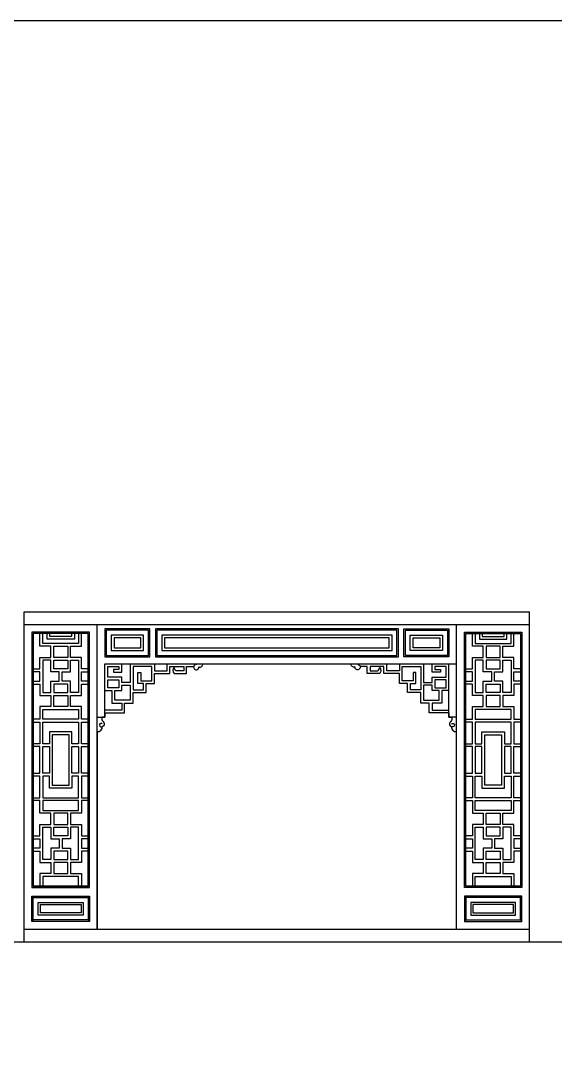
# Model space of a CAD drawing. Extents: x -66030 to 95157, y -13132 to 45879.
# Drawn here: x -52425 to -48615, y 38569 to 45879 of the extents above; entities that cross this region are included whole.
import ezdxf

# ---------------------------------------------------------------- set-up
doc = ezdxf.new("R2010")
doc.units = 0
doc.header["$LTSCALE"] = 100
doc.header["$MEASUREMENT"] = 0
for name, color, linetype in [('3', 11, 'CONTINUOUS'), ('4', 121, 'CONTINUOUS'), ('7', 105, 'CONTINUOUS')]:
    doc.layers.add(name, color=color, linetype=linetype)

msp = doc.modelspace()

# ---------------------------------------------------------------- linework, layer by layer
at = {"layer": '3', "linetype": 'ByBlock'}
for p, q in [((-52334.1, 41510.3), (-52334.1, 39710.3)), ((-51944.1, 41510.3), (-52334.1, 41510.3)), ((-51944.1, 39710.3), (-51944.1, 41510.3)), ((-49254.1, 39710.3), (-49254.1, 41510.3)), ((-49254.1, 41510.3), (-48864.1, 41510.3)), ((-48864.1, 41510.3), (-48864.1, 39710.3)), ((-52334.1, 39710.3), (-51944.1, 39710.3)), ((-51944.1, 39710.3), (-52334.1, 39710.3)), ((-49254.1, 39710.3), (-48864.1, 39710.3)), ((-48864.1, 39710.3), (-49254.1, 39710.3)), ((-52334.1, 39630.3), (-52344.1, 39640.3)), ((-51944.1, 39630.3), (-51934.1, 39640.3)), ((-49254.1, 39630.3), (-49264.1, 39640.3)), ((-48864.1, 39630.3), (-48854.1, 39640.3)), ((-52334.1, 39470.3), (-52344.1, 39460.3)), ((-51944.1, 39470.3), (-51934.1, 39460.3)), ((-49254.1, 39470.3), (-49264.1, 39460.3)), ((-48864.1, 39470.3), (-48854.1, 39460.3))]:
    msp.add_line(p, q, dxfattribs=at)
at = {"layer": '3', "color": 2}
msp.add_line((-66009.4, 39315.3), (95156.9, 39315.3), dxfattribs=at)
msp.add_lwpolyline([(95156.9, -13132.3), (-66009.4, -13132.3), (-66009.4, 45878.9), (95156.9, 45878.9)], close=True, dxfattribs=at)
at = {"layer": '3', "linetype": 'ByBlock'}
for points in [[(-51814.1, 41355.3), (-51514.1, 41355.3), (-51514.1, 41535.3), (-51814.1, 41535.3)], [(-51454.1, 41355.3), (-49744.1, 41355.3), (-49744.1, 41535.3), (-51454.1, 41535.3)], [(-49384.1, 41355.3), (-49684.1, 41355.3), (-49684.1, 41535.3), (-49384.1, 41535.3)], [(-51779.1, 41390.3), (-51549.1, 41390.3), (-51549.1, 41500.3), (-51779.1, 41500.3)], [(-51419.1, 41390.3), (-49779.1, 41390.3), (-49779.1, 41500.3), (-51419.1, 41500.3)], [(-49419.1, 41390.3), (-49649.1, 41390.3), (-49649.1, 41500.3), (-49419.1, 41500.3)], [(-52189.1, 41420.3), (-52089.1, 41420.3), (-52089.1, 41340.3), (-52189.1, 41340.3)], [(-49009.1, 41420.3), (-49109.1, 41420.3), (-49109.1, 41340.3), (-49009.1, 41340.3)], [(-52209.1, 41090.3), (-52209.1, 41171.3), (-52149.1, 41171.3), (-52149.1, 41239.2), (-52209.1, 41239.2), (-52209.1, 41320.3), (-52266.6, 41320.3), (-52266.6, 41090.3)], [(-52089.1, 41320.3), (-52089.1, 41259.2), (-52189.1, 41259.2), (-52189.1, 41320.3)], [(-52069.1, 41090.3), (-52069.1, 41171.3), (-52129.1, 41171.3), (-52129.1, 41239.2), (-52069.1, 41239.2), (-52069.1, 41320.3), (-52011.6, 41320.3), (-52011.6, 41090.3)], [(-49129.1, 41090.3), (-49129.1, 41171.3), (-49069.1, 41171.3), (-49069.1, 41239.2), (-49129.1, 41239.2), (-49129.1, 41320.3), (-49186.6, 41320.3), (-49186.6, 41090.3)], [(-49109.1, 41320.3), (-49109.1, 41259.2), (-49009.1, 41259.2), (-49009.1, 41320.3)], [(-48989.1, 41090.3), (-48989.1, 41171.3), (-49049.1, 41171.3), (-49049.1, 41239.2), (-48989.1, 41239.2), (-48989.1, 41320.3), (-48931.6, 41320.3), (-48931.6, 41090.3)], [(-51569.1, 41174.7), (-51491.1, 41174.7), (-51491.1, 41275.3), (-51624.1, 41275.3), (-51624.1, 41110.4), (-51550.1, 41110.4), (-51550.1, 41154.7), (-51589.1, 41154.7), (-51589.1, 41234), (-51569.1, 41234)], [(-49629, 41174.7), (-49707, 41174.7), (-49707, 41275.3), (-49574.1, 41275.3), (-49574.1, 41110.4), (-49648, 41110.4), (-49648, 41154.7), (-49609, 41154.7), (-49609, 41234), (-49629, 41234)], [(-51804.1, 41180.3), (-51724.1, 41180.3), (-51724.1, 41125.3), (-51804.1, 41125.3)], [(-49394.1, 41180.3), (-49474.1, 41180.3), (-49474.1, 41125.3), (-49394.1, 41125.3)], [(-52089.1, 41090.3), (-52089.1, 41151.3), (-52189.1, 41151.3), (-52189.1, 41090.3)], [(-51704.1, 41105.3), (-51704.1, 41142.8), (-51644.1, 41142.8), (-51644.1, 41035.3), (-51754.1, 41035.3), (-51754.1, 41105.3)], [(-49494.1, 41105.3), (-49494.1, 41142.8), (-49554.1, 41142.8), (-49554.1, 41035.3), (-49444.1, 41035.3), (-49444.1, 41105.3)], [(-49109.1, 41090.3), (-49109.1, 41151.3), (-49009.1, 41151.3), (-49009.1, 41090.3)], [(-52189.1, 40990.3), (-52189.1, 41070.3), (-52089.1, 41070.3), (-52089.1, 40990.3)], [(-49009.1, 40990.3), (-49009.1, 41070.3), (-49109.1, 41070.3), (-49109.1, 40990.3)], [(-52266.6, 40900.3), (-52266.6, 40970.3), (-52011.6, 40970.3), (-52011.6, 40900.3)], [(-48931.6, 40900.3), (-48931.6, 40970.3), (-49186.6, 40970.3), (-49186.6, 40900.3)], [(-52199.1, 40610.3), (-52199.1, 40430.3), (-52079.1, 40430.3), (-52079.1, 40610.3), (-52079.1, 40790.3), (-52199.1, 40790.3)], [(-48999.1, 40610.3), (-48999.1, 40430.3), (-49119.1, 40430.3), (-49119.1, 40610.3), (-49119.1, 40790.3), (-48999.1, 40790.3)], [(-52266.6, 40610.3), (-52266.6, 40705.3), (-52219.1, 40705.3), (-52219.1, 40610.3), (-52219.1, 40515.3), (-52266.6, 40515.3)], [(-52011.6, 40515.3), (-52059.1, 40515.3), (-52059.1, 40610.3), (-52059.1, 40705.3), (-52011.6, 40705.3), (-52011.6, 40610.3)], [(-49186.6, 40515.3), (-49139.1, 40515.3), (-49139.1, 40610.3), (-49139.1, 40705.3), (-49186.6, 40705.3), (-49186.6, 40610.3)], [(-48931.6, 40610.3), (-48931.6, 40705.3), (-48979.1, 40705.3), (-48979.1, 40610.3), (-48979.1, 40515.3), (-48931.6, 40515.3)], [(-52266.6, 40320.3), (-52266.6, 40250.3), (-52011.6, 40250.3), (-52011.6, 40320.3)], [(-48931.6, 40320.3), (-48931.6, 40250.3), (-49186.6, 40250.3), (-49186.6, 40320.3)], [(-52189.1, 40230.3), (-52189.1, 40150.3), (-52089.1, 40150.3), (-52089.1, 40230.3)], [(-49009.1, 40230.3), (-49009.1, 40150.3), (-49109.1, 40150.3), (-49109.1, 40230.3)], [(-52209.1, 40130.3), (-52209.1, 40049.2), (-52149.1, 40049.2), (-52149.1, 39981.3), (-52209.1, 39981.3), (-52209.1, 39900.3), (-52266.6, 39900.3), (-52266.6, 40130.3)], [(-52089.1, 40130.3), (-52089.1, 40069.2), (-52189.1, 40069.2), (-52189.1, 40130.3)], [(-52069.1, 40130.3), (-52069.1, 40049.2), (-52129.1, 40049.2), (-52129.1, 39981.3), (-52069.1, 39981.3), (-52069.1, 39900.3), (-52011.6, 39900.3), (-52011.6, 40130.3)], [(-49129.1, 40130.3), (-49129.1, 40049.2), (-49069.1, 40049.2), (-49069.1, 39981.3), (-49129.1, 39981.3), (-49129.1, 39900.3), (-49186.6, 39900.3), (-49186.6, 40130.3)], [(-49109.1, 40130.3), (-49109.1, 40069.2), (-49009.1, 40069.2), (-49009.1, 40130.3)], [(-48989.1, 40130.3), (-48989.1, 40049.2), (-49049.1, 40049.2), (-49049.1, 39981.3), (-48989.1, 39981.3), (-48989.1, 39900.3), (-48931.6, 39900.3), (-48931.6, 40130.3)], [(-52089.1, 39900.3), (-52089.1, 39961.3), (-52189.1, 39961.3), (-52189.1, 39900.3)], [(-49109.1, 39900.3), (-49109.1, 39961.3), (-49009.1, 39961.3), (-49009.1, 39900.3)], [(-52189.1, 39800.3), (-52089.1, 39800.3), (-52089.1, 39880.3), (-52189.1, 39880.3)], [(-49009.1, 39800.3), (-49109.1, 39800.3), (-49109.1, 39880.3), (-49009.1, 39880.3)], [(-52334.1, 39470.3), (-52334.1, 39630.3), (-51944.1, 39630.3), (-51944.1, 39470.3)], [(-48864.1, 39470.3), (-48864.1, 39630.3), (-49254.1, 39630.3), (-49254.1, 39470.3)], [(-52299.1, 39505.3), (-52299.1, 39595.3), (-51979.1, 39595.3), (-51979.1, 39505.3)], [(-52284.1, 39520.3), (-52284.1, 39580.3), (-51994.1, 39580.3), (-51994.1, 39520.3)], [(-48899.1, 39505.3), (-48899.1, 39595.3), (-49219.1, 39595.3), (-49219.1, 39505.3)], [(-48914.1, 39520.3), (-48914.1, 39580.3), (-49204.1, 39580.3), (-49204.1, 39520.3)]]:
    msp.add_lwpolyline(points, close=True, dxfattribs=at)
for points in [[(-52334.1, 41259.2), (-52286.6, 41259.2), (-52286.6, 41340.3), (-52209.1, 41340.3), (-52209.1, 41420.3), (-52286.6, 41420.3), (-52286.6, 41510.3)], [(-52011.6, 41510.3), (-52011.6, 41440.3), (-52266.6, 41440.3), (-52266.6, 41510.3)], [(-52041.6, 41510.3), (-52041.6, 41470.3), (-52236.6, 41470.3), (-52236.6, 41510.3)], [(-52061.6, 41510.3), (-52061.6, 41490.3), (-52216.6, 41490.3), (-52216.6, 41510.3)], [(-51944.1, 41259.2), (-51991.6, 41259.2), (-51991.6, 41340.3), (-52069.1, 41340.3), (-52069.1, 41420.3), (-51991.6, 41420.3), (-51991.6, 41510.3)], [(-49254.1, 41259.2), (-49206.6, 41259.2), (-49206.6, 41340.3), (-49129.1, 41340.3), (-49129.1, 41420.3), (-49206.6, 41420.3), (-49206.6, 41510.3)], [(-49186.6, 41510.3), (-49186.6, 41440.3), (-48931.6, 41440.3), (-48931.6, 41510.3)], [(-49156.6, 41510.3), (-49156.6, 41470.3), (-48961.6, 41470.3), (-48961.6, 41510.3)], [(-49136.6, 41510.3), (-49136.6, 41490.3), (-48981.6, 41490.3), (-48981.6, 41510.3)], [(-48864.1, 41259.2), (-48911.6, 41259.2), (-48911.6, 41340.3), (-48989.1, 41340.3), (-48989.1, 41420.3), (-48911.6, 41420.3), (-48911.6, 41510.3)], [(-52334.1, 41171.3), (-52286.6, 41171.3), (-52286.6, 41239.2), (-52334.1, 41239.2)], [(-51944.1, 41171.3), (-51991.6, 41171.3), (-51991.6, 41239.2), (-51944.1, 41239.2)], [(-51644.1, 41295.3), (-51644.1, 41162.8), (-51704.1, 41162.8), (-51704.1, 41200.3), (-51804.1, 41200.3), (-51804.1, 41275.3), (-51724.1, 41275.3), (-51724.1, 41255.3), (-51764.1, 41255.3), (-51764.1, 41235.3), (-51704.1, 41235.3), (-51704.1, 41295.3)], [(-51471.1, 41295.3), (-51471.1, 41245.3), (-51381.1, 41245.3), (-51381.1, 41295.3)], [(-49727, 41295.3), (-49727, 41245.3), (-49817, 41245.3), (-49817, 41295.3)], [(-49554.1, 41295.3), (-49554.1, 41162.8), (-49494.1, 41162.8), (-49494.1, 41200.3), (-49394.1, 41200.3), (-49394.1, 41275.3), (-49474.1, 41275.3), (-49474.1, 41255.3), (-49434.1, 41255.3), (-49434.1, 41235.3), (-49494.1, 41235.3), (-49494.1, 41295.3)], [(-49254.1, 41171.3), (-49206.6, 41171.3), (-49206.6, 41239.2), (-49254.1, 41239.2)], [(-48864.1, 41171.3), (-48911.6, 41171.3), (-48911.6, 41239.2), (-48864.1, 41239.2)], [(-52334.1, 41151.3), (-52286.6, 41151.3), (-52286.6, 41070.3), (-52209.1, 41070.3), (-52209.1, 40990.3), (-52286.6, 40990.3), (-52286.6, 40900.3), (-52334.1, 40900.3)], [(-51944.1, 40900.3), (-51991.6, 40900.3), (-51991.6, 40990.3), (-52069.1, 40990.3), (-52069.1, 41070.3), (-51991.6, 41070.3), (-51991.6, 41151.3), (-51944.1, 41151.3)], [(-51824.1, 41105.3), (-51774.1, 41105.3), (-51774.1, 41015.3), (-51704.1, 41015.3), (-51704.1, 40965.3), (-51824.1, 40965.3)], [(-49374.1, 41105.3), (-49424.1, 41105.3), (-49424.1, 41015.3), (-49494.1, 41015.3), (-49494.1, 40965.3), (-49374.1, 40965.3)], [(-49254.1, 40900.3), (-49206.6, 40900.3), (-49206.6, 40990.3), (-49129.1, 40990.3), (-49129.1, 41070.3), (-49206.6, 41070.3), (-49206.6, 41151.3), (-49254.1, 41151.3)], [(-48864.1, 41151.3), (-48911.6, 41151.3), (-48911.6, 41070.3), (-48989.1, 41070.3), (-48989.1, 40990.3), (-48911.6, 40990.3), (-48911.6, 40900.3), (-48864.1, 40900.3)], [(-52334.1, 40880.3), (-52286.6, 40880.3), (-52286.6, 40725.3), (-52334.1, 40725.3)], [(-52219.1, 40725.3), (-52266.6, 40725.3), (-52266.6, 40880.3), (-52011.6, 40880.3), (-52011.6, 40725.3), (-52059.1, 40725.3)], [(-51944.1, 40725.3), (-51991.6, 40725.3), (-51991.6, 40880.3), (-51944.1, 40880.3)], [(-49254.1, 40725.3), (-49206.6, 40725.3), (-49206.6, 40880.3), (-49254.1, 40880.3)], [(-48979.1, 40725.3), (-48931.6, 40725.3), (-48931.6, 40880.3), (-49186.6, 40880.3), (-49186.6, 40725.3), (-49139.1, 40725.3)], [(-48864.1, 40880.3), (-48911.6, 40880.3), (-48911.6, 40725.3), (-48864.1, 40725.3)], [(-52059.1, 40725.3), (-52059.1, 40810.3), (-52219.1, 40810.3), (-52219.1, 40725.3)], [(-49139.1, 40725.3), (-49139.1, 40810.3), (-48979.1, 40810.3), (-48979.1, 40725.3)], [(-52334.1, 40515.3), (-52286.6, 40515.3), (-52286.6, 40610.3), (-52286.6, 40705.3), (-52334.1, 40705.3)], [(-51944.1, 40515.3), (-51991.6, 40515.3), (-51991.6, 40610.3), (-51991.6, 40705.3), (-51944.1, 40705.3)], [(-49254.1, 40515.3), (-49206.6, 40515.3), (-49206.6, 40610.3), (-49206.6, 40705.3), (-49254.1, 40705.3)], [(-48864.1, 40515.3), (-48911.6, 40515.3), (-48911.6, 40610.3), (-48911.6, 40705.3), (-48864.1, 40705.3)], [(-52334.1, 40340.3), (-52286.6, 40340.3), (-52286.6, 40495.3), (-52334.1, 40495.3)], [(-52219.1, 40495.3), (-52266.6, 40495.3), (-52266.6, 40340.3), (-52011.6, 40340.3), (-52011.6, 40495.3), (-52059.1, 40495.3)], [(-52059.1, 40495.3), (-52059.1, 40410.3), (-52219.1, 40410.3), (-52219.1, 40495.3)], [(-51944.1, 40495.3), (-51991.6, 40495.3), (-51991.6, 40340.3), (-51944.1, 40340.3)], [(-49254.1, 40495.3), (-49206.6, 40495.3), (-49206.6, 40340.3), (-49254.1, 40340.3)], [(-48979.1, 40495.3), (-48931.6, 40495.3), (-48931.6, 40340.3), (-49186.6, 40340.3), (-49186.6, 40495.3), (-49139.1, 40495.3)], [(-49139.1, 40495.3), (-49139.1, 40410.3), (-48979.1, 40410.3), (-48979.1, 40495.3)], [(-48864.1, 40340.3), (-48911.6, 40340.3), (-48911.6, 40495.3), (-48864.1, 40495.3)], [(-52334.1, 40069.2), (-52286.6, 40069.2), (-52286.6, 40150.3), (-52209.1, 40150.3), (-52209.1, 40230.3), (-52286.6, 40230.3), (-52286.6, 40320.3), (-52334.1, 40320.3)], [(-51944.1, 40320.3), (-51991.6, 40320.3), (-51991.6, 40230.3), (-52069.1, 40230.3), (-52069.1, 40150.3), (-51991.6, 40150.3), (-51991.6, 40069.2), (-51944.1, 40069.2)], [(-49254.1, 40320.3), (-49206.6, 40320.3), (-49206.6, 40230.3), (-49129.1, 40230.3), (-49129.1, 40150.3), (-49206.6, 40150.3), (-49206.6, 40069.2), (-49254.1, 40069.2)], [(-48864.1, 40069.2), (-48911.6, 40069.2), (-48911.6, 40150.3), (-48989.1, 40150.3), (-48989.1, 40230.3), (-48911.6, 40230.3), (-48911.6, 40320.3), (-48864.1, 40320.3)], [(-52334.1, 40049.2), (-52286.6, 40049.2), (-52286.6, 39981.3), (-52334.1, 39981.3)], [(-51944.1, 40049.2), (-51991.6, 40049.2), (-51991.6, 39981.3), (-51944.1, 39981.3)], [(-49254.1, 40049.2), (-49206.6, 40049.2), (-49206.6, 39981.3), (-49254.1, 39981.3)], [(-48864.1, 40049.2), (-48911.6, 40049.2), (-48911.6, 39981.3), (-48864.1, 39981.3)], [(-52334.1, 39961.3), (-52286.6, 39961.3), (-52286.6, 39880.3), (-52209.1, 39880.3), (-52209.1, 39800.3), (-52286.6, 39800.3), (-52286.6, 39710.3)], [(-51944.1, 39961.3), (-51991.6, 39961.3), (-51991.6, 39880.3), (-52069.1, 39880.3), (-52069.1, 39800.3), (-51991.6, 39800.3), (-51991.6, 39710.3)], [(-49254.1, 39961.3), (-49206.6, 39961.3), (-49206.6, 39880.3), (-49129.1, 39880.3), (-49129.1, 39800.3), (-49206.6, 39800.3), (-49206.6, 39710.3)], [(-48864.1, 39961.3), (-48911.6, 39961.3), (-48911.6, 39880.3), (-48989.1, 39880.3), (-48989.1, 39800.3), (-48911.6, 39800.3), (-48911.6, 39710.3)], [(-52011.6, 39710.3), (-52011.6, 39780.3), (-52266.6, 39780.3), (-52266.6, 39710.3)], [(-49186.6, 39710.3), (-49186.6, 39780.3), (-48931.6, 39780.3), (-48931.6, 39710.3)]]:
    msp.add_lwpolyline(points, dxfattribs=at)
for points in [[(-51843.5, 40866.4, 0.453623), (-51859.6, 40868.2, 0.890455), (-51844.1, 40848.1)], [(-49355.1, 40866.4, -0.453623), (-49339, 40868.2, -0.890455), (-49354.5, 40848.1)]]:
    msp.add_lwpolyline(points, format="xyb", dxfattribs=at)
at = {"layer": '4', "linetype": 'ByBlock'}
for p, q in [((-52399.1, 39315.3), (-52399.1, 41665.3)), ((-52399.1, 41665.3), (-48799.1, 41665.3)), ((-48799.1, 39315.3), (-48799.1, 41665.3)), ((-51127.9, 41295.3), (-50070.7, 41295.3)), ((-51879.1, 40813.5), (-51879.1, 39405.3)), ((-49319.1, 39405.3), (-49319.1, 40813.5)), ((-51879.1, 39405.3), (-49319.1, 39405.3)), ((-52399.1, 39315.3), (-48799.1, 39315.3))]:
    msp.add_line(p, q, dxfattribs=at)
for points in [[(-51824.1, 40945.3), (-51684.1, 40945.3), (-51684.1, 41015.3), (-51624.1, 41015.3), (-51624.1, 41090.4), (-51530.1, 41090.4), (-51530.1, 41154.7), (-51471.1, 41154.7), (-51471.1, 41225.3), (-51361.1, 41225.3), (-51361.1, 41275.3), (-51262.8, 41275.3), (-51262.8, 41245.3), (-51317.2, 41245.3, -0.230804), (-51331.1, 41271.2, 0.374405), (-51331.1, 41225.3), (-51242.8, 41225.3), (-51242.8, 41275.3), (-51192.2, 41275.3)], [(-51174.7, 41290.3, 2.507872), (-51155, 41273.5, 0.617196), (-51127.9, 41295.3, 0.617196)], [(-50023.4, 41290.3, -2.507872), (-50043.1, 41273.5, -0.617196), (-50070.2, 41295.3, -0.617196)], [(-49374.1, 40945.3), (-49514.1, 40945.3), (-49514.1, 41015.3), (-49574.1, 41015.3), (-49574.1, 41090.4), (-49668, 41090.4), (-49668, 41154.7), (-49727, 41154.7), (-49727, 41225.3), (-49837, 41225.3), (-49837, 41275.3), (-49935.3, 41275.3), (-49935.3, 41245.3), (-49880.9, 41245.3, 0.230804), (-49867, 41271.2, -0.374405), (-49867, 41225.3), (-49955.3, 41225.3), (-49955.3, 41275.3), (-50005.9, 41275.3)], [(-51842.6, 40915.3, 0.378982), (-51837.7, 40884.2, -0.471887), (-51833.9, 40852.7, -0.147357), (-51844.1, 40848.1, -0.147357)], [(-49356, 40915.3, -0.378982), (-49360.9, 40884.2, 0.471887), (-49364.7, 40852.7, 0.147357), (-49354.5, 40848.1, 0.147357)]]:
    msp.add_lwpolyline(points, format="xyb", dxfattribs=at)
for points in [[(-51824.1, 40945.3), (-51824.1, 40915.3), (-51842.6, 40915.3)], [(-49374.1, 40945.3), (-49374.1, 40915.3), (-49355.6, 40915.3)]]:
    msp.add_lwpolyline(points, dxfattribs=at)
for centre, start, end in [((-51872.7, 40842), 257.4444, 11.99404), ((-49325.9, 40842), 168.00596, 282.5556)]:
    msp.add_arc(centre, 29.3, start, end, dxfattribs=at)
at = {"layer": '7', "linetype": 'ByBlock'}
for p, q in [((-52399.1, 41575.3), (-48799.1, 41575.3)), ((-51879.1, 39405.3), (-51879.1, 41575.3)), ((-49319.1, 39405.3), (-49319.1, 41575.3)), ((-51824.1, 41295.3), (-49319.1, 41295.3)), ((-51824.1, 40915.3), (-51824.1, 41295.3)), ((-49374.1, 40915.3), (-49374.1, 41295.3)), ((-51879.1, 40915.3), (-51824.1, 40915.3)), ((-49319.1, 40915.3), (-49374.1, 40915.3)), ((-52399.1, 39405.3), (-48799.1, 39405.3))]:
    msp.add_line(p, q, dxfattribs=at)
for points in [[(-51824.1, 41345.3), (-51504.1, 41345.3), (-51504.1, 41545.3), (-51824.1, 41545.3)], [(-51464.1, 41345.3), (-49734.1, 41345.3), (-49734.1, 41545.3), (-51464.1, 41545.3)], [(-49374.1, 41345.3), (-49694.1, 41345.3), (-49694.1, 41545.3), (-49374.1, 41545.3)], [(-52344.1, 39700.3), (-51934.1, 39700.3), (-51934.1, 41520.3), (-52344.1, 41520.3)], [(-51759.1, 41410.3), (-51569.1, 41410.3), (-51569.1, 41480.3), (-51759.1, 41480.3)], [(-51399.1, 41410.3), (-49799.1, 41410.3), (-49799.1, 41480.3), (-51399.1, 41480.3)], [(-49439.1, 41410.3), (-49629.1, 41410.3), (-49629.1, 41480.3), (-49439.1, 41480.3)], [(-48854.1, 39700.3), (-49264.1, 39700.3), (-49264.1, 41520.3), (-48854.1, 41520.3)], [(-52344.1, 39460.3), (-52344.1, 39640.3), (-51934.1, 39640.3), (-51934.1, 39460.3)], [(-48854.1, 39460.3), (-48854.1, 39640.3), (-49264.1, 39640.3), (-49264.1, 39460.3)]]:
    msp.add_lwpolyline(points, close=True, dxfattribs=at)

doc.saveas('drawing.dxf')
